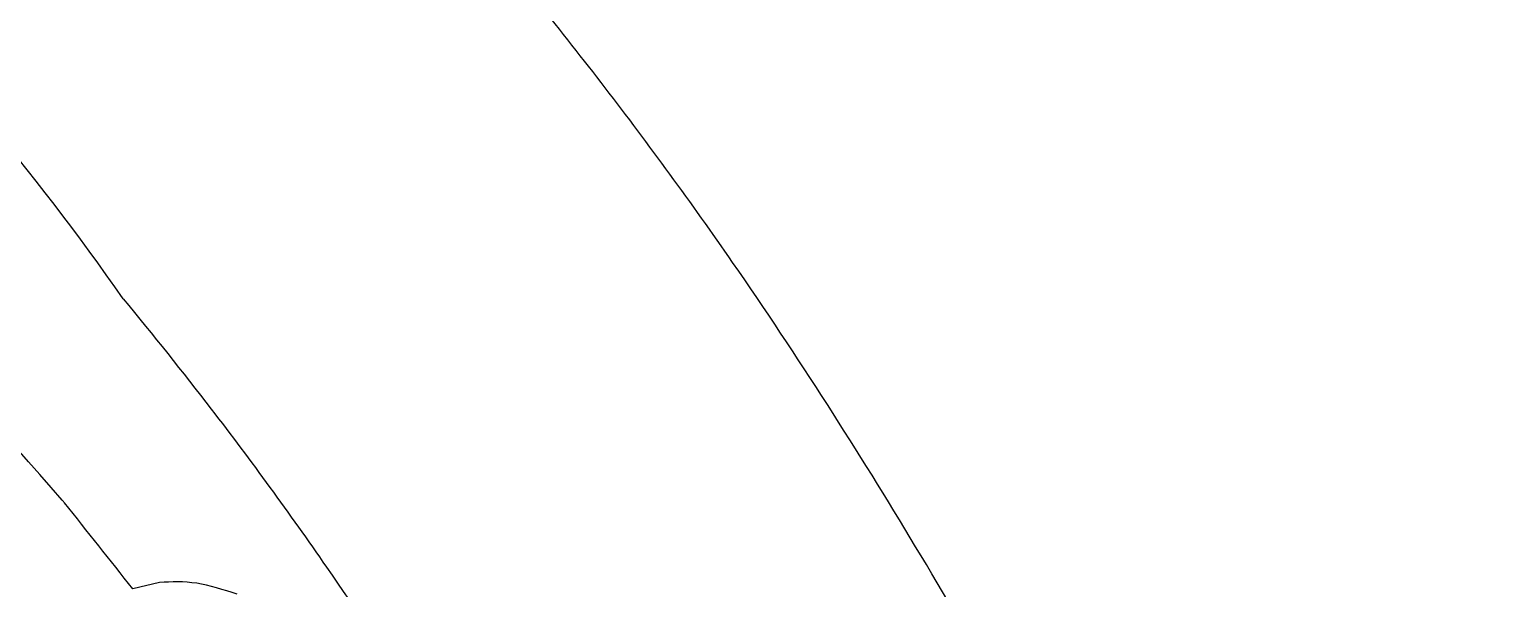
# Model space of a CAD drawing. Extents: x 400 to 501, y 484 to 634.
# Drawn here: x 468.52 to 474.68, y 561.3 to 563.66 of the extents above; entities that cross this region are included whole.
import ezdxf

# ---------------------------------------------------------------- set-up
doc = ezdxf.new("R2010")
doc.units = 0
doc.header["$MEASUREMENT"] = 0
doc.layers.add('1', color=4, linetype='Continuous')
doc.layers.add('DIM', color=3, linetype='Continuous')
doc.layers.add('GEOMETRY', color=3, linetype='Continuous', lineweight=25)

# ---------------------------------------------------------------- blocks, each defined once
blk = doc.blocks.new('2026 GRANDEE')
at = {"layer": '1'}
for centre, radius, start, end in [((9.4352, -40.6472), 11.0524, 34.93599, 55.39769), ((-9.1744, -59.0472), 36.354, 41.05691, 48.32748)]:
    blk.add_arc(centre, radius, start, end, dxfattribs=at)
at = {"layer": 'GEOMETRY', "ltscale": 16}
blk.add_line((18.6491, -35.5163), (18.5363, -35.5437), dxfattribs=at)
at = {"layer": 'GEOMETRY'}
blk.add_open_spline([(22.8549, -37.2527), (22.752, -37.0366), (22.5465, -36.6052), (22.2045, -35.9782), (21.8472, -35.3643), (21.4715, -34.759), (21.0393, -34.1087), (20.5386, -33.4222), (19.9643, -32.7133), (19.3619, -32.0299), (18.9377, -31.5964), (18.7257, -31.3798)], degree=3, knots=[0, 0, 0, 0, 0.099571, 0.198831, 0.296972, 0.394904, 0.494931, 0.621506, 0.747921, 0.874044, 1, 1, 1, 1], dxfattribs=at)
at = {"layer": 'GEOMETRY', "ltscale": 16}
for points, knots in [([(29.7631, -33.3509), (29.3745, -33.5704), (28.5969, -34.0097), (27.4356, -34.6657), (26.279, -35.319), (25.1293, -35.9683), (23.9866, -36.6136), (23.2321, -37.0397), (22.8549, -37.2527)], [0, 0, 0, 0, 0.1665107, 0.3332154, 0.4999059, 0.6666184, 0.8333296, 1, 1, 1, 1]), ([(23.0739, -38.4721), (23.5279, -38.225), (24.436, -37.7308), (25.8077, -36.9841), (27.0019, -36.3339), (28.0157, -35.7818), (28.8479, -35.3285), (29.6833, -34.8735), (30.5197, -34.4177), (31.0795, -34.1126), (31.3589, -33.9603)], [0, 0, 0, 0, 0.1668328, 0.3337072, 0.5005698, 0.6006798, 0.7007966, 0.8009224, 0.9006663, 1, 1, 1, 1]), ([(18.4959, -34.318), (18.6224, -34.4714), (18.9184, -34.8419), (19.3292, -35.4053), (19.7301, -36.0088), (20.0865, -36.5762), (20.4248, -37.1454), (20.7395, -37.7142), (20.9259, -38.1001), (21.0186, -38.2922)], [0.2885969, 0.2885969, 0.2885969, 0.2885969, 0.3783244, 0.5025861, 0.6031449, 0.7053453, 0.8053814, 0.9031455, 1, 1, 1, 1]), ([(16.0596, -35.1696), (16.0991, -35.2141), (16.3036, -35.4463), (16.6609, -35.8737), (17.1121, -36.4628), (17.5309, -37.0638), (17.9146, -37.6745), (18.2591, -38.2931), (18.5653, -38.9166), (18.7336, -39.3423), (18.8169, -39.553)], [0.5523938, 0.5523938, 0.5523938, 0.5523938, 0.5677371, 0.6321568, 0.6959727, 0.758973, 0.8209813, 0.8818622, 0.9415362, 1, 1, 1, 1]), ([(19.5752, -39.1144), (19.4737, -38.9216), (19.2746, -38.5438), (18.9512, -37.9998), (18.6234, -37.4859), (18.289, -36.996), (17.9176, -36.4831), (17.5035, -35.9458), (17.135, -35.4977), (16.9156, -35.2422), (16.8524, -35.1696)], [0, 0, 0, 0, 0.0554036, 0.1086248, 0.1594355, 0.2082825, 0.2567981, 0.3172163, 0.3769247, 0.4007728, 0.4007728, 0.4007728, 0.4007728]), ([(18.4452, -36.7852), (18.3033, -36.5967), (18.0168, -36.2159), (17.5743, -35.6802), (17.2754, -35.3327), (17.132, -35.1696)], [0, 0, 0, 0, 0.0985796, 0.1991068, 0.289706, 0.289706, 0.289706, 0.289706]), ([(18.5363, -35.5436), (18.4406, -35.4223), (18.3419, -35.2972), (18.2416, -35.1733), (18.2386, -35.1696)], [0, 0, 0, 0, 0.08287475, 0.08544609, 0.08544609, 0.08544609, 0.08544609]), ([(18.9775, -35.5667), (18.9193, -35.5476), (18.803, -35.5096), (18.7004, -35.5141), (18.6491, -35.5163)], [0, 0, 0, 0, 0.499924, 1, 1, 1, 1])]:
    blk.add_open_spline(points, degree=3, knots=knots, dxfattribs=at)

msp = doc.modelspace()

# ---------------------------------------------------------------- block references
at = {"layer": 'DIM'}
msp.add_blockref('2026 GRANDEE', (450.4248, 596.8403), dxfattribs=at)

doc.saveas('drawing.dxf')
